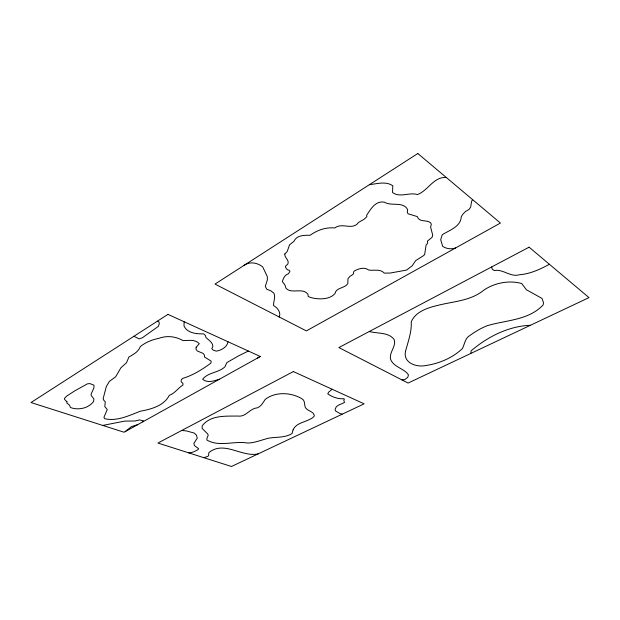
<?xml version="1.0" encoding="UTF-8"?>
<svg xmlns="http://www.w3.org/2000/svg" width="620" height="620" viewBox="0 0 620 620"><rect width="100%" height="100%" fill="white"/><g stroke="black" fill="none" stroke-linecap="round" stroke-linejoin="round"><path stroke-width="0.93" d="M184.101 321.733L184.008 325.988C187.372 333.312 196.618 333.947 203.639 333.878L205.445 335.466L205.956 337.512C208.646 340.101 212.823 342.364 212.916 346.541L211.769 348.502L213.187 350.137L216.272 351.137C221.239 350.346 227.129 347.239 228.005 341.76M470.812 353.439L471.115 350.85C487.614 336.738 508.478 326.151 530.394 325.291M279.248 316.998C281.271 312.395 277.442 307.714 273.56 305.528C273.342 301.367 275.776 297.36 273.963 293.221L270.987 290.912L266.685 289.16L265.313 286.401L267.39 279.806L267.274 276.466L262.64 266.825C257.269 262.578 249.48 261.206 243.753 265.569M472.579 199.601L471.549 201.5L470.689 206.987L469.077 209.413L465.512 211.482L463.047 213.985L461.296 216.636C460.776 226.866 449.446 230.082 442.254 234.771L440.688 239.738L442.726 246.465C446.563 248.86 451.337 249.496 455.607 247.953M125.17 431.613L131.37 426.661L137.741 424.63M142.716 421.864L143.693 420.941L139.446 419.903L135.02 420.996L124.605 421.112L102.75 425.429M332.111 389.236L328.631 392.142L327.748 393.863C332.304 397.133 338.349 399.195 344.007 398.738L344.394 399.357L343.774 400.086L344.48 402.434C341.256 404.565 335.963 404.666 335.141 409.409L335.389 410.835L339.899 413.501L342.178 414.199M257.416 358.112L260.199 356.438M549.413 264.283C540.09 269.305 530.24 273.924 519.521 274.738C510.438 277.535 503.293 268.824 494.256 270.537L492.21 269.204L491.66 266.941M248.372 351.044L238.615 355.841L226.835 362.607L224.99 366.753C218.705 372.961 208.39 372.008 202.624 379.238C207.437 383.423 214.117 380.866 219.441 379.223M369.373 184.69C376.937 183.807 386.066 180.97 392.786 185.775L392.53 192.502C400.101 198.106 409.068 191.968 417.477 194.556C428.094 190.689 433.558 176.56 446.307 177.491M203.763 457.661L207.855 456.397L208.576 455.537L208.878 452.646C223.99 440.161 241.56 457.482 258.145 453.894M188.713 452.856L191.789 452.499L194.866 451.298L198.113 449.608L198.571 448.586L194.44 445.617L193.882 443.331L197.268 438.2L196.478 435.155L194.192 433.047L186.45 430.946L181.838 430.42M401.752 379.797L404.775 379.634L407.828 377.224L408.448 374.844C403.837 368.055 393.444 367.35 390.476 358.988C389.174 351.889 396.653 346.146 394.08 339.419C388.306 331.971 377.51 333.754 369.272 331.514M157.333 321.207L159.061 321.974L159.247 323.919L158.34 326.368L142.352 337.784L139.12 338.853L133.905 336.288M284.805 253.991C284.231 257.788 289.61 259.989 287.928 263.942L285.495 266.22L285.595 267.476L287.339 269.7L289.106 270.274L289.959 271.281L288.478 273.738C284.967 274.559 283.115 278.527 282.371 281.674L284.867 284.836L285.998 288.261C291.555 294.407 302.599 287.083 307.954 294.306L308.187 296.538C315.448 299.724 329.77 300.452 335.102 293.33C336.079 287.51 344.805 288.447 347.828 283.58L347.952 278.76L349.835 276.458L352.888 274.474L353.648 273.25L353.532 272.025L354.501 270.886C358.91 268.63 364.281 266.709 368.729 270.056C373.883 270.855 380.3 268.615 384.253 273.118L390.228 273.04L406.526 270.088L412.292 265.693L415.617 260.679L423.855 255.432L424.7 254.146L426.111 244.947L427.32 243.73L427.676 242.404L427.343 241.141L431.721 237.646L432.528 236.274L432.659 234.934L430.621 227.153L431.288 224.293L430.822 223.029C426.963 219.201 419.345 222.89 417.307 216.581L408.115 213.807L407.301 212.567L407.627 209.591C403.085 201.051 391.499 206.607 384.33 202.159C375.41 200.508 370.698 209.203 366.645 215.249L366.854 216.706L363.979 219.348L358.461 222.464C352.726 230.795 342.201 222.146 334.823 227.935C325.833 227.16 317.502 229.981 310.202 235.236C304.389 235.29 296.732 235.011 293.958 241.312L289.579 244.792L287.2 251.542L284.805 253.991M405.519 351.308C402.822 362.863 416.5 367.505 425.653 365.56C439.076 363.584 452.561 357.972 462.435 348.533C464.721 343.984 465 338.14 470.061 335.35C475.424 331.514 481.128 328.058 487.297 325.678C506.292 320.029 528.457 320.393 543.105 305.001L543.523 302.738L541.989 298.414L526.318 289.695L521.73 283.51C508.989 280.015 494.458 282.821 483.615 290.284C471.487 300.297 455.398 301.266 440.68 304.676C429.768 307.249 416.121 310.558 411.246 321.78C411.781 332.08 408.115 341.38 405.519 351.308M196.145 347.285L195.998 349.277L197.284 350.966L203.065 353.385L204.375 355.035L204.515 356.981L211.219 361.22L210.87 363.111C202.29 369.536 192.774 375.41 182.443 378.479L181.156 380.083L181.218 381.858L182.923 383.354L183.008 385.012C177.994 388.081 174.964 393.305 169.26 395.366C164.161 405.72 150.993 409.308 140.345 411.215C129.177 415.478 116.901 421.678 104.695 418.671L103.935 417.314L107.275 409.502L104.826 406.65L105.245 401.729L103.742 400.21L103.176 398.567L106.315 386.531L109.391 381.385L115.669 376.79L120.877 367.815L126.503 362.731L128.929 356.988C133.571 354.33 138.33 351.873 140.314 346.603C145.506 342.387 151.908 339.729 158.441 338.474C166.741 335.358 175.39 336.242 182.985 340.589C188.526 340.651 194.951 339.008 199.26 343.674L196.145 347.285M293.082 429.869L292.036 433.558C285.014 437.945 276.357 436.837 268.522 438.193C261.648 439.936 255.014 442.812 247.799 443.075C234.368 440.611 219.232 447.291 206.972 440.076L206.817 438.867L208.196 435.193L207.715 433.985L202.128 428.412L202.197 425.855C210.381 414.92 225.587 416.237 237.724 416.043C245.101 417.237 248.674 410.293 254.859 408.301C260.322 407.999 262.493 403.45 265.112 399.528C275.14 391.429 291.253 392.282 301.909 398.768C305.513 400.582 303.955 404.883 305.505 407.821C307.784 411.091 313.046 411.2 314.309 415.222L314.022 416.5C308.132 422.282 296.562 421.771 293.082 429.869M66.975 401.783L66.859 403.031L69.486 405.108L70.455 407.526C78.236 410.471 88.528 408.417 93.535 401.504L93.938 399.009L91.179 395.428L91.086 394.204L93.953 387.841L93.992 385.206L89.908 383.586L87.451 383.819L74.78 390.856L66.72 396.064L64.48 398.373L64.627 399.505L66.975 401.783M167.95 314.371L31 402.543L124.062 432.233L260.322 356.492L167.95 314.371M417.81 153.504L215.008 284.076L306.365 330.902L500.418 223.045L417.81 153.504M293.369 371.566L157.93 443.036L231.462 466.496L364.118 403.829L293.369 371.566M529.1 247.186L338.861 347.564L408.107 383.059L589 297.608L529.1 247.186"/></g></svg>
